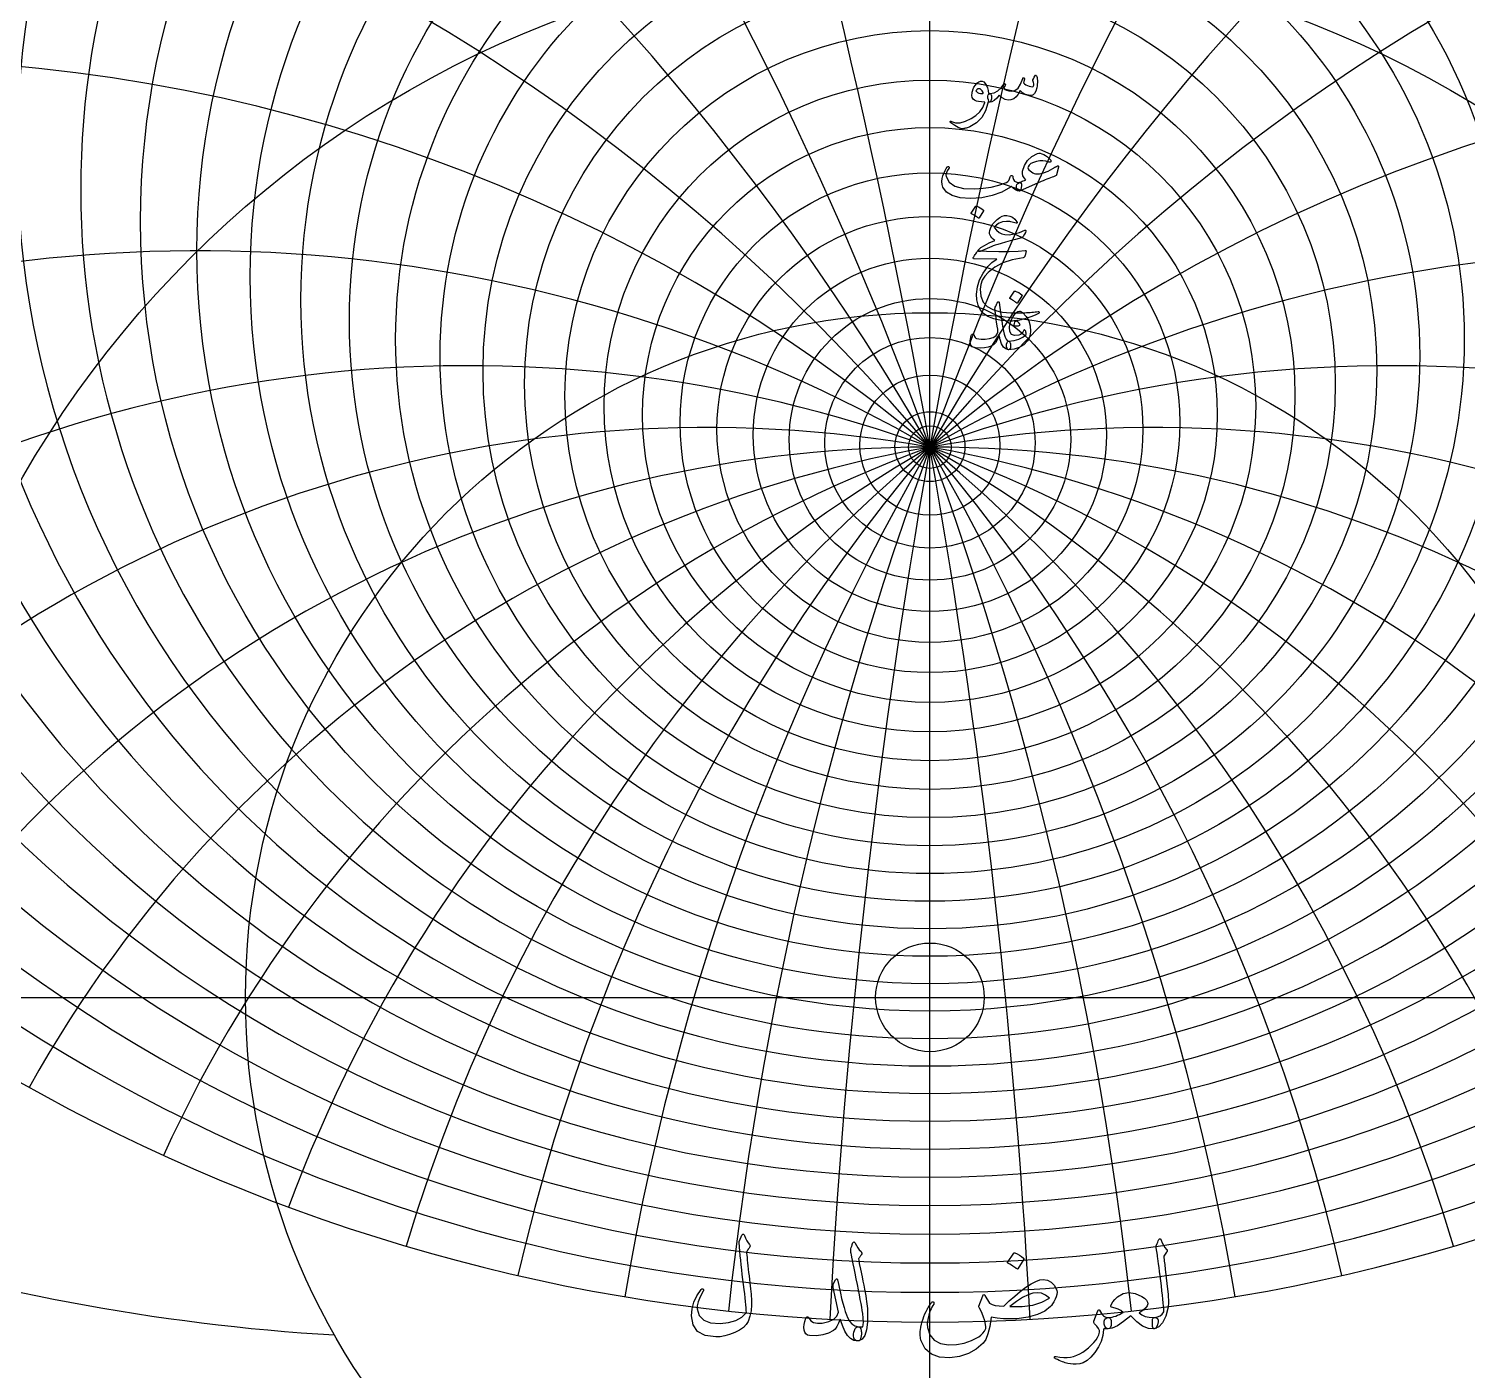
# Model space of a CAD drawing. Header units: millimetres. Extents: x -75 to 75, y -75 to 77.
# Drawn here: x -41.9 to 25, y -17.3 to 45 of the extents above; entities that cross this region are included whole.
import ezdxf

# ---------------------------------------------------------------- set-up
doc = ezdxf.new("R2010")
doc.units = ezdxf.units.MM
for name, color, linetype in [('CUT_INNER', 6, 'Continuous'), ('CUT_OUTER', 1, 'Continuous'), ('ENGRAVE', 7, 'Continuous'), ('ENGRAVE_FINE', 8, 'Continuous'), ('TEXT', 5, 'Continuous')]:
    doc.layers.add(name, color=color, linetype=linetype)

msp = doc.modelspace()

# ---------------------------------------------------------------- linework, layer by layer
at = {"layer": 'CUT_INNER'}
msp.add_circle((0, 0), 2.525, dxfattribs=at)
at = {"layer": 'CUT_OUTER'}
for centre, radius, start, end in [((-0.0002, -0.0002), 75.3374, 146.249794, 87.803295), ((-0.0008, 0.0009), 75.3363, 92.195935, 146.250222)]:
    msp.add_arc(centre, radius, start, end, dxfattribs=at)
at = {"layer": 'ENGRAVE'}
for points in [[(0, -74.25), (0, 74.25)], [(-74.25, 0), (74.25, 0)]]:
    msp.add_lwpolyline(points, dxfattribs=at)
for centre, radius in [((0, 0), 74.25), ((0, 31.4525), 26.9865), ((0, 0), 48.6033), ((0, 27.9631), 16.9653), ((0, 26.14), 8.2094), ((0, 0), 31.8152), ((0, 25.5714), 0.99)]:
    msp.add_circle(centre, radius, dxfattribs=at)
for centre, radius, start, end in [((0, 37.5609), 39.4706, 120.8977, 59.1023), ((0, 48.5385), 56.8901, 180.823869, 359.176131), ((0, -33.4041), 58.9755, 34.5, 145.5), ((0, -33.4041), 58.9755, 34.5, 145.5), ((0, 70.7182), 85.8099, 214.368748, 325.631252), ((-21.8597, 81.5815), 97.4457, 237.47875, 266.577519)]:
    msp.add_arc(centre, radius, start, end, dxfattribs=at)
at = {"layer": 'ENGRAVE_FINE'}
for centre, radius in [((0, 36.0518), 36.6881), ((0, 34.7041), 34.0679), ((0, 33.4986), 31.589), ((0, 32.4193), 29.2337), ((0, 30.587), 24.8344), ((0, 29.8129), 22.7658), ((0, 29.1221), 20.7705), ((0, 28.5075), 18.8397), ((0, 27.4838), 15.1401), ((0, 27.0652), 13.3577), ((0, 26.7037), 11.612), ((0, 26.3962), 9.8976), ((0, 25.9332), 6.5425), ((0, 25.774), 4.8924), ((0, 25.6612), 3.2547), ((0, 25.5938), 1.6253)]:
    msp.add_circle(centre, radius, dxfattribs=at)
for centre, radius, start, end in [((-334.4667, -33.4041), 339.6264, 3.112223, 18.305916), ((-334.4667, -33.4041), 339.6264, 3.112223, 18.305916), ((334.4667, -33.4041), 339.6264, 161.694084, 176.887777), ((334.4667, -33.4041), 339.6264, 161.694084, 176.887777), ((-162.0339, -33.4041), 172.4329, 6.267743, 36.928893), ((-162.0339, -33.4041), 172.4329, 6.267743, 36.928893), ((162.0339, -33.4041), 172.4329, 143.071107, 173.732257), ((162.0339, -33.4041), 172.4329, 143.071107, 173.732257), ((0, 39.2546), 42.4402, 139.340374, 40.659626), ((-102.1486, -33.4041), 117.951, 9.512159, 56.213835), ((-102.1486, -33.4041), 117.951, 9.512159, 56.213835), ((102.1486, -33.4041), 117.951, 123.786165, 170.487841), ((102.1486, -33.4041), 117.951, 123.786165, 170.487841), ((0, 41.1607), 45.6267, 152.453309, 27.546691), ((0, 43.3135), 49.0661, 163.185846, 16.814154), ((-70.2843, -33.4041), 91.7496, 12.895933, 76.553577), ((-70.2843, -33.4041), 91.7496, 12.895933, 76.553577), ((70.2843, -33.4041), 91.7496, 103.446423, 167.104067), ((70.2843, -33.4041), 91.7496, 103.446423, 167.104067), ((0, 45.7553), 52.8024, 172.49133, 7.50867), ((-49.4863, -33.4041), 76.9871, 16.477472, 98.375239), ((-49.4863, -33.4041), 76.9871, 16.477472, 98.375239), ((49.4863, -33.4041), 76.9871, 81.624761, 163.522528), ((49.4863, -33.4041), 76.9871, 81.624761, 163.522528), ((0, 51.7297), 61.3975, 188.44201, 351.55799), ((0, 55.4136), 66.4114, 195.509349, 344.490651), ((-34.0495, -33.4041), 68.0991, 20.327135, 122.01034), ((-34.0495, -33.4041), 68.0991, 20.327135, 122.01034), ((34.0495, -33.4041), 68.0991, 57.98966, 159.672865), ((34.0495, -33.4041), 68.0991, 57.98966, 159.672865), ((0, 59.7006), 72.0443, 202.136906, 337.863094), ((-21.4653, -33.4041), 62.7604, 24.532711, 132.170048), ((-21.4653, -33.4041), 62.7604, 24.532711, 132.170048), ((21.4653, -33.4041), 62.7604, 47.829952, 155.467289), ((21.4653, -33.4041), 62.7604, 47.829952, 155.467289), ((0, 64.7365), 78.4441, 208.403854, 331.596146), ((-10.399, -33.4041), 59.8853, 29.207176, 139.386081), ((-10.399, -33.4041), 59.8853, 29.207176, 139.386081), ((10.399, -33.4041), 59.8853, 40.613919, 150.792824), ((10.399, -33.4041), 59.8853, 40.613919, 150.792824), ((0, 155.6212), 179.5897, 245.733951, 294.266049)]:
    msp.add_arc(centre, radius, start, end, dxfattribs=at)
at = {"layer": 'TEXT'}
for points in [[(4.9071, 42.8541), (4.9167, 42.8607), (4.9279, 42.8585), (4.9408, 42.8475), (4.9554, 42.8278), (4.971, 42.7943), (4.9828, 42.7465), (4.9908, 42.6845), (4.9949, 42.6082), (4.9963, 42.5215), (4.9916, 42.437), (4.9809, 42.3546), (4.9642, 42.2745), (4.9153, 42.1186), (4.861, 42.0066), (4.8012, 41.9386), (4.7358, 41.9144), (4.5813, 41.9235), (4.4383, 41.9638), (4.3069, 42.0355), (4.1869, 42.1384), (4.1046, 41.9762), (4.0069, 41.8497), (3.8938, 41.7588), (3.7654, 41.7037), (3.6306, 41.6916), (3.4942, 41.7256), (3.3562, 41.8057), (3.2165, 41.932), (3.1034, 41.7879), (2.9926, 41.685), (2.8839, 41.6232), (2.7774, 41.6027), (2.756, 41.6147), (2.7357, 41.651), (2.7165, 41.7113), (2.6983, 41.7959), (2.6918, 41.8793), (2.7027, 41.9408), (2.7313, 41.9803), (2.7774, 41.9979), (2.9799, 42.0437), (3.1572, 42.1329), (3.3093, 42.2654), (3.4361, 42.4414), (3.4429, 42.451), (3.4503, 42.4578), (3.4583, 42.4619), (3.4668, 42.4633), (3.4772, 42.4622), (3.4866, 42.4589), (3.4948, 42.4534), (3.5019, 42.4458), (3.506, 42.4222), (3.4964, 42.3821), (3.4731, 42.3255), (3.4361, 42.2525), (3.4846, 42.1963), (3.5601, 42.1548), (3.6625, 42.1282), (3.7917, 42.1164), (3.9528, 42.1502), (4.0936, 42.2602), (4.2141, 42.4466), (4.3143, 42.7092), (4.3192, 42.7227), (4.3253, 42.7323), (4.3324, 42.738), (4.3406, 42.74), (4.353, 42.7389), (4.3637, 42.7356), (4.3727, 42.7301), (4.3802, 42.7224), (4.3856, 42.7114), (4.3889, 42.7004), (4.39, 42.6895), (4.3889, 42.6785), (4.345, 42.4941), (4.3963, 42.4485), (4.4581, 42.4084), (4.5303, 42.3738), (4.6129, 42.3448), (4.6933, 42.3258), (4.7545, 42.3217), (4.7965, 42.3324), (4.8193, 42.3579), (4.8267, 42.3969), (4.8226, 42.4523), (4.8069, 42.5242), (4.7797, 42.6126), (4.7844, 42.6376), (4.8072, 42.6862), (4.8481, 42.7583), (4.9071, 42.8541)], [(2.6896, 41.5544), (2.5866, 41.1929), (2.414, 40.8902), (2.1717, 40.6462), (1.8596, 40.461), (1.816, 40.4422), (1.7729, 40.4253), (1.7304, 40.4103), (1.6884, 40.3973), (1.6472, 40.3865), (1.6072, 40.3781), (1.5682, 40.3722), (1.5303, 40.3688), (1.4359, 40.3822), (1.3108, 40.4313), (1.1549, 40.5161), (0.9682, 40.6366), (0.9482, 40.6539), (0.9364, 40.6706), (0.9328, 40.6868), (0.9375, 40.7025), (0.9479, 40.7146), (0.9617, 40.72), (0.9787, 40.7189), (0.999, 40.7113), (1.193, 40.6484), (1.4107, 40.6487), (1.6519, 40.7121), (1.9167, 40.8386), (2.133, 40.9854), (2.3119, 41.1581), (2.4535, 41.3565), (2.5578, 41.5807), (2.557, 41.5887), (2.5545, 41.595), (2.5504, 41.5996), (2.5447, 41.6027), (2.3934, 41.6114), (2.2647, 41.629), (2.1585, 41.6554), (2.0748, 41.6905), (2.01, 41.7448), (1.9694, 41.82), (1.953, 41.9161), (1.9606, 42.033), (1.9631, 42.0485), (1.9661, 42.0643), (1.9697, 42.0803), (1.9738, 42.0967), (1.9785, 42.1135), (1.9837, 42.1312), (1.9895, 42.1498), (1.9958, 42.1691), (2.0474, 42.2945), (2.1099, 42.3985), (2.1835, 42.4812), (2.268, 42.5424), (2.3545, 42.5758), (2.4338, 42.5753), (2.506, 42.5407), (2.571, 42.4721), (2.6278, 42.3766), (2.6709, 42.2657), (2.7003, 42.1395), (2.7159, 41.9979), (2.7246, 41.998), (2.7329, 41.9984), (2.741, 41.9991), (2.7488, 42.0001), (2.7567, 42.001), (2.7648, 42.0017), (2.7731, 42.0021), (2.7818, 42.0023), (2.8114, 41.9959), (2.8345, 41.977), (2.8509, 41.9454), (2.8608, 41.9013), (2.8649, 41.8527), (2.8641, 41.8036), (2.8584, 41.7539), (2.8476, 41.7037), (2.8337, 41.6595), (2.818, 41.6279), (2.8007, 41.609), (2.7818, 41.6027), (2.6983, 41.6027), (2.6978, 41.5947), (2.6962, 41.584), (2.6934, 41.5705), (2.6896, 41.5544)], [(2.4788, 42.0462), (2.4327, 42.1266), (2.3822, 42.1834), (2.3273, 42.2166), (2.268, 42.2262), (2.2326, 42.2169), (2.2011, 42.202), (2.1733, 42.1817), (2.1495, 42.1559), (2.1418, 42.1422), (2.1407, 42.1274), (2.1462, 42.1115), (2.1582, 42.0945), (2.2035, 42.0547), (2.2691, 42.0275), (2.355, 42.013), (2.4612, 42.011), (2.4722, 42.0132), (2.4788, 42.0198), (2.481, 42.0308), (2.4788, 42.0462)], [(5.9763, 38.5757), (5.8885, 38.2244), (5.8786, 38.2074), (5.8622, 38.1915), (5.8391, 38.1767), (5.8095, 38.1629), (5.7437, 38.1397), (5.6739, 38.1141), (5.5999, 38.086), (5.5218, 38.0554), (5.4396, 38.0226), (5.3533, 37.9878), (5.2629, 37.9512), (5.1684, 37.9126), (4.1584, 37.4735), (4.1123, 37.4837), (4.075, 37.5141), (4.0464, 37.5649), (4.0267, 37.636), (4.0234, 37.7115), (4.0442, 37.7754), (4.0892, 37.8278), (4.1584, 37.8687), (4.167, 37.8727), (4.1842, 37.8803), (4.2099, 37.8914), (4.244, 37.9061), (4.2864, 37.924), (4.3368, 37.945), (4.3951, 37.969), (4.4614, 37.9961), (4.376, 38.0836), (4.322, 38.1794), (4.2992, 38.2834), (4.3077, 38.3957), (4.3922, 38.6627), (4.536, 38.8886), (4.7391, 39.0733), (5.0015, 39.2168), (5.0589, 39.2303), (5.1255, 39.2267), (5.2016, 39.2061), (5.2869, 39.1685), (5.3756, 39.1172), (5.4571, 39.0598), (5.5315, 38.9964), (5.5987, 38.927), (5.6176, 38.9015), (5.6261, 38.8776), (5.6242, 38.8554), (5.6119, 38.8348), (5.5932, 38.8189), (5.5723, 38.8106), (5.5493, 38.8101), (5.524, 38.8172), (5.3926, 38.8587), (5.2529, 38.8776), (5.105, 38.874), (4.9488, 38.848), (4.8075, 38.8057), (4.6952, 38.7492), (4.6121, 38.6783), (4.558, 38.5933), (4.5525, 38.5554), (4.5668, 38.512), (4.6008, 38.4632), (4.6546, 38.4088), (4.7161, 38.3594), (4.7775, 38.321), (4.839, 38.2936), (4.9005, 38.2771), (5.0847, 38.2724), (5.2814, 38.3111), (5.4908, 38.3932), (5.7129, 38.5186), (5.7367, 38.5337), (5.7601, 38.5483), (5.7828, 38.5623), (5.8051, 38.5757), (5.8265, 38.5883), (5.8468, 38.5999), (5.866, 38.6103), (5.8841, 38.6196), (5.9343, 38.6432), (5.9664, 38.6438), (5.9804, 38.6213), (5.9763, 38.5757)], [(0.808, 38.5889), (0.8236, 38.6059), (0.8398, 38.613), (0.8565, 38.6103), (0.8738, 38.5977), (0.887, 38.5812), (0.8914, 38.5625), (0.887, 38.5417), (0.8738, 38.5186), (0.8069, 38.4149), (0.7641, 38.3188), (0.7454, 38.2304), (0.7509, 38.1498), (0.8884, 37.8846), (1.156, 37.6997), (1.5536, 37.5948), (2.0814, 37.5701), (2.473, 37.5989), (2.8487, 37.6591), (3.2085, 37.7504), (3.5524, 37.8731), (3.6131, 37.9091), (3.6633, 37.9642), (3.7031, 38.0386), (3.7325, 38.1322), (3.7423, 38.1588), (3.7588, 38.1772), (3.7819, 38.1874), (3.8115, 38.1893), (3.8326, 38.1802), (3.8477, 38.1618), (3.8568, 38.1341), (3.8598, 38.0971), (3.8804, 38.0054), (3.9377, 37.9368), (4.0319, 37.8912), (4.1628, 37.8687), (4.21, 37.8583), (4.2418, 37.8314), (4.2583, 37.788), (4.2594, 37.7282), (4.2435, 37.6168), (4.2221, 37.5372), (4.1952, 37.4894), (4.1628, 37.4735), (4.0665, 37.4862), (3.9751, 37.524), (3.8886, 37.5871), (3.8071, 37.6755), (3.8002, 37.6791), (3.7884, 37.6766), (3.7717, 37.6681), (3.75, 37.6536), (3.3406, 37.423), (2.8938, 37.2584), (2.4096, 37.1596), (1.8882, 37.1266), (1.4063, 37.1596), (1.0319, 37.2584), (0.7652, 37.423), (0.606, 37.6536), (0.5697, 37.7823), (0.5577, 37.9137), (0.5697, 38.0479), (0.606, 38.1849), (0.6548, 38.3122), (0.7048, 38.422), (0.7558, 38.5142), (0.808, 38.5889)], [(2.1385, 36.7666), (2.144, 36.772), (2.1517, 36.7753), (2.1615, 36.7764), (2.1736, 36.7753), (2.259, 36.7408), (2.3394, 36.6985), (2.4148, 36.6485), (2.4854, 36.5909), (2.4922, 36.5821), (2.4953, 36.5733), (2.4944, 36.5646), (2.4898, 36.5558), (2.2834, 36.2221), (2.2757, 36.2141), (2.2658, 36.2122), (2.2537, 36.2163), (2.2395, 36.2264), (2.2271, 36.2352), (2.2076, 36.2484), (2.181, 36.266), (2.1473, 36.2879), (2.1058, 36.3143), (2.0561, 36.345), (1.9982, 36.3801), (1.9321, 36.4197), (1.9233, 36.4262), (1.9189, 36.4328), (1.9189, 36.4394), (1.9233, 36.446)], [(4.4548, 35.6402), (4.4584, 35.6092), (4.4383, 35.5513), (4.3947, 35.4665), (4.3275, 35.3548), (4.3132, 35.3367), (4.2967, 35.3218), (4.2781, 35.3103), (4.2572, 35.3021), (3.9762, 35.2247), (3.7259, 35.155), (3.5063, 35.093), (3.3175, 35.0386), (3.1594, 34.9922), (3.0321, 34.9541), (2.9355, 34.9242), (2.8696, 34.9025), (2.3383, 34.6654), (2.301, 34.6626), (2.2724, 34.6676), (2.2526, 34.6802), (2.2417, 34.7005), (2.2414, 34.7079), (2.245, 34.717), (2.2524, 34.7277), (2.2636, 34.74), (2.3718, 34.8416), (2.5337, 34.9486), (2.7494, 35.0611), (3.0189, 35.1791), (2.9456, 35.2417), (2.8839, 35.3021), (2.8337, 35.3603), (2.795, 35.4163), (2.7711, 35.4775), (2.7653, 35.5513), (2.7777, 35.6377), (2.8081, 35.7368), (2.8575, 35.84), (2.9267, 35.9432), (3.0156, 36.0464), (3.1243, 36.1496), (3.2426, 36.2388), (3.3559, 36.3), (3.4643, 36.3332), (3.5678, 36.3384), (3.708, 36.3101), (3.8346, 36.2517), (3.9474, 36.163), (4.0464, 36.0442), (4.0552, 36.0294), (4.0596, 36.0156), (4.0596, 36.003), (4.0552, 35.9915), (4.0456, 35.9808), (4.0343, 35.975), (4.0215, 35.9742), (4.0069, 35.9783), (3.9423, 35.9989), (3.8801, 36.0167), (3.8204, 36.0318), (3.7632, 36.0442), (3.7087, 36.0535), (3.6573, 36.0596), (3.6088, 36.0623), (3.5634, 36.0618), (3.3743, 36.0395), (3.2154, 35.986), (3.0867, 35.9012), (2.9882, 35.7851), (3.093, 35.6471), (3.2099, 35.5447), (3.3389, 35.478), (3.48, 35.447), (3.6899, 35.4448), (3.9158, 35.4777), (4.1576, 35.5458), (4.4153, 35.649), (4.426, 35.6517), (4.4361, 35.6512), (4.4457, 35.6473), (4.4548, 35.6402)], [(2.6325, 34.6785), (3.1959, 34.6588), (3.6831, 34.6566), (4.0939, 34.672), (4.4285, 34.7049), (4.4387, 34.7061), (4.4477, 34.7054), (4.4552, 34.7028), (4.4614, 34.6983), (4.4659, 34.6921), (4.4685, 34.6846), (4.4692, 34.6757), (4.468, 34.6654), (4.4593, 34.6253), (4.451, 34.5885), (4.4429, 34.555), (4.435, 34.5249), (4.4275, 34.498), (4.4202, 34.4744), (4.4132, 34.454), (4.4065, 34.437), (4.3922, 34.4099), (4.3758, 34.3898), (4.3571, 34.3769), (4.3362, 34.3712), (3.8291, 34.2792), (3.3878, 34.1351), (3.0123, 33.9389), (2.7027, 33.6905), (2.5463, 33.5119), (2.4327, 33.3228), (2.3619, 33.1233), (2.3339, 32.9133), (2.3608, 32.5837), (2.4678, 32.315), (2.655, 32.1073), (2.9223, 31.9604), (3.0609, 31.916), (3.2132, 31.8792), (3.3792, 31.8501), (3.559, 31.8287), (3.7522, 31.8147), (3.9586, 31.8078), (4.1782, 31.8081), (4.4109, 31.8155), (4.4936, 31.8202), (4.575, 31.8254), (4.655, 31.8312), (4.7336, 31.8375), (4.8103, 31.8443), (4.8846, 31.8518), (4.9563, 31.8597), (5.0256, 31.8682), (5.0468, 31.8693), (5.0619, 31.8638), (5.0709, 31.8518), (5.0739, 31.8331), (5.0723, 31.8114), (5.0674, 31.7947), (5.0591, 31.7829), (5.0476, 31.776), (4.9236, 31.7236), (4.8061, 31.6761), (4.6952, 31.6336), (4.5909, 31.596), (4.4935, 31.563), (4.4032, 31.5345), (4.32, 31.5103), (4.244, 31.4906), (4.1725, 31.476), (4.103, 31.4631), (4.0353, 31.4519), (3.9696, 31.4423), (3.9055, 31.4349), (3.8428, 31.4302), (3.7814, 31.4283), (3.7215, 31.4291), (3.312, 31.4609), (2.9706, 31.5301), (2.6973, 31.6366), (2.492, 31.7804), (2.3413, 31.9602), (2.2362, 32.1701), (2.1766, 32.4103), (2.1626, 32.6806), (2.2057, 33.016), (2.3086, 33.3414), (2.4714, 33.6571), (2.694, 33.9628), (2.781, 34.0553), (2.8795, 34.1439), (2.9895, 34.2287), (3.1111, 34.3097), (2.0485, 34.3185), (2.0229, 34.3295), (2.0122, 34.3492), (2.0164, 34.3778), (2.0353, 34.4151), (2.071, 34.4694), (2.1034, 34.5183), (2.1324, 34.5616), (2.1582, 34.5995), (2.1807, 34.6316), (2.2, 34.6577), (2.2159, 34.6777), (2.2285, 34.6917), (2.257, 34.6942), (2.3339, 34.6928), (2.459, 34.6876), (2.6325, 34.6785)], [(3.9257, 32.8182), (3.9312, 32.8236), (3.9388, 32.8269), (3.9487, 32.828), (3.9608, 32.8269), (4.0462, 32.7924), (4.1266, 32.7501), (4.202, 32.7001), (4.2726, 32.6425), (4.2794, 32.6337), (4.2824, 32.6249), (4.2816, 32.6162), (4.277, 32.6074), (4.0706, 32.2737), (4.0629, 32.2657), (4.053, 32.2638), (4.0409, 32.2679), (4.0267, 32.278), (4.0143, 32.2868), (3.9948, 32.3), (3.9682, 32.3176), (3.9345, 32.3395), (3.893, 32.3659), (3.8433, 32.3966), (3.7854, 32.4317), (3.7193, 32.4713), (3.7105, 32.4778), (3.7061, 32.4844), (3.7061, 32.491), (3.7105, 32.4976)], [(3.6534, 30.4909), (3.6853, 30.4755), (3.7105, 30.4513), (3.7292, 30.4184), (3.7412, 30.3767), (3.7492, 30.3251), (3.7511, 30.2757), (3.747, 30.2285), (3.7369, 30.1835), (3.7218, 30.1451), (3.7028, 30.1176), (3.68, 30.1011), (3.6534, 30.0957), (3.522, 30.1322), (3.413, 30.2241), (3.3266, 30.3715), (3.2626, 30.5743), (3.2544, 30.6093), (3.2472, 30.6396), (3.2412, 30.6653), (3.2363, 30.6863), (3.2324, 30.7026), (3.2297, 30.7143), (3.228, 30.7213), (3.2275, 30.7236), (3.2209, 30.7365), (3.2143, 30.7401), (3.2077, 30.7343), (3.2011, 30.7192), (3.1265, 30.5507), (3.0431, 30.4184), (2.9508, 30.3223), (2.8498, 30.2625), (2.7033, 30.2164), (2.5315, 30.1879), (2.3344, 30.1769), (2.1121, 30.1835), (1.9637, 30.2293), (1.8827, 30.3405), (1.8692, 30.5169), (1.9233, 30.7587), (1.9357, 30.7878), (1.9508, 30.8092), (1.9686, 30.8229), (1.9892, 30.829), (2.0095, 30.8271), (2.0265, 30.8169), (2.0402, 30.7985), (2.0507, 30.7719), (2.0729, 30.7151), (2.1001, 30.672), (2.1322, 30.6426), (2.1692, 30.627), (2.377, 30.5951), (2.5743, 30.5919), (2.7612, 30.6171), (2.9377, 30.6709), (3.0142, 30.711), (3.0771, 30.7653), (3.1262, 30.8339), (3.1616, 30.9168), (3.1594, 30.956), (3.1484, 31.0474), (3.1287, 31.191), (3.1001, 31.3866), (3.0856, 31.4913), (3.0727, 31.5859), (3.0614, 31.6703), (3.0518, 31.7445), (3.0436, 31.8081), (3.0365, 31.8603), (3.0304, 31.9014), (3.0255, 31.9311), (3.0214, 31.9767), (3.0222, 32.0168), (3.028, 32.0514), (3.0387, 32.0804), (3.0557, 32.1165), (3.0716, 32.1502), (3.0864, 32.1813), (3.1001, 32.21), (3.1125, 32.2362), (3.1232, 32.2599), (3.1322, 32.2812), (3.1397, 32.3), (3.1473, 32.3151), (3.1572, 32.3252), (3.1693, 32.3305), (3.1836, 32.3307), (3.1992, 32.3247), (3.211, 32.3154), (3.219, 32.3027), (3.2231, 32.2868), (3.2498, 32.0622), (3.2774, 31.8494), (3.3058, 31.6483), (3.3351, 31.4591), (3.3648, 31.2817), (3.3949, 31.116), (3.4252, 30.9622), (3.4558, 30.8202), (3.4929, 30.6876), (3.5382, 30.5886), (3.5917, 30.523), (3.6534, 30.4909)], [(4.1584, 31.8916), (4.1886, 31.8872), (4.2221, 31.8741), (4.2588, 31.8521), (4.2989, 31.8214), (4.4704, 31.6386), (4.5898, 31.4328), (4.6571, 31.2039), (4.6722, 30.9519), (4.6587, 30.8207), (4.6315, 30.7038), (4.5907, 30.6012), (4.536, 30.5128), (4.359, 30.3303), (4.1529, 30.1999), (3.9177, 30.1217), (3.6534, 30.0957), (3.6268, 30.102), (3.604, 30.1209), (3.5851, 30.1525), (3.57, 30.1966), (3.5644, 30.2211), (3.5607, 30.246), (3.5589, 30.2716), (3.559, 30.2976), (3.5605, 30.3234), (3.5629, 30.3481), (3.566, 30.3717), (3.57, 30.3943), (3.5818, 30.4332), (3.5996, 30.4623), (3.6235, 30.4815), (3.6534, 30.4909), (3.9108, 30.5254), (4.1342, 30.5897), (4.3236, 30.6835), (4.479, 30.807), (4.4715, 30.8688), (4.4625, 30.9179), (4.4518, 30.9544), (4.4394, 30.9783), (4.4246, 30.9989), (4.4109, 31.0123), (4.3983, 31.0186), (4.3867, 31.0178), (4.3788, 31.015), (4.3725, 31.0112), (4.3678, 31.0063), (4.3648, 31.0002), (4.3225, 30.9135), (4.2704, 30.8465), (4.2083, 30.7993), (4.1364, 30.7719), (3.9276, 30.7557), (3.7841, 30.8125), (3.7058, 30.9423), (3.6929, 31.1451), (3.7105, 31.2615), (3.7456, 31.3823), (3.7983, 31.5074), (3.8686, 31.6369), (3.9427, 31.7484), (4.0157, 31.828), (4.0876, 31.8757), (4.1584, 31.8916)], [(4.0135, 31.4174), (3.9699, 31.405), (3.9355, 31.3724), (3.9106, 31.3194), (3.8949, 31.2461), (3.8952, 31.2346), (3.896, 31.2264), (3.8974, 31.2214), (3.8993, 31.2198), (3.9435, 31.2091), (3.9882, 31.2033), (4.0335, 31.2025), (4.0794, 31.2066), (4.1197, 31.2151), (4.1529, 31.2275), (4.179, 31.2437), (4.1979, 31.2637), (4.1485, 31.3342), (4.1013, 31.3834), (4.0563, 31.4111), (4.0135, 31.4174)], [(-8.7413, -11.0498), (-8.731, -11.0319), (-8.7179, -11.0191), (-8.7018, -11.0114), (-8.6827, -11.0088), (-8.6637, -11.0121), (-8.6476, -11.022), (-8.6344, -11.0385), (-8.6242, -11.0615), (-8.5697, -11.1958), (-8.5115, -11.3118), (-8.4496, -11.4095), (-8.3841, -11.4889), (-8.3647, -11.5175), (-8.3592, -11.5504), (-8.3677, -11.5877), (-8.39, -11.6295), (-8.4043, -11.6496), (-8.4178, -11.669), (-8.4306, -11.6876), (-8.4427, -11.7056), (-8.454, -11.7224), (-8.4646, -11.7378), (-8.4745, -11.7517), (-8.4837, -11.7641), (-8.499, -11.7868), (-8.51, -11.8139), (-8.5166, -11.8454), (-8.5188, -11.8812), (-8.5118, -11.9824), (-8.5027, -12.0927), (-8.4913, -12.2122), (-8.4778, -12.3408), (-8.4624, -12.4786), (-8.4456, -12.6255), (-8.4273, -12.7816), (-8.4075, -12.9468), (-8.3854, -13.1116), (-8.3658, -13.2666), (-8.3488, -13.4117), (-8.3344, -13.5469), (-8.3221, -13.6726), (-8.3117, -13.7892), (-8.3031, -13.8966), (-8.2963, -13.9948), (-8.2886, -14.2857), (-8.3124, -14.5613), (-8.3677, -14.8214), (-8.4544, -15.0663), (-8.5389, -15.2101), (-8.6696, -15.3429), (-8.8463, -15.4647), (-9.0691, -15.5756), (-9.3107, -15.6675), (-9.5375, -15.7322), (-9.7498, -15.7699), (-9.9474, -15.7805), (-10.4421, -15.7125), (-10.7963, -15.5259), (-11.01, -15.2207), (-11.0832, -14.7969), (-11.0576, -14.4811), (-10.9749, -14.1719), (-10.8351, -13.8693), (-10.6382, -13.5733), (-10.6232, -13.5561), (-10.6075, -13.5455), (-10.591, -13.5414), (-10.5738, -13.544), (-10.5555, -13.5509), (-10.5416, -13.5601), (-10.5321, -13.5714), (-10.527, -13.585), (-10.5233, -13.6051), (-10.5241, -13.6245), (-10.5292, -13.6432), (-10.5387, -13.6611), (-10.673, -13.9227), (-10.7656, -14.1456), (-10.8164, -14.3296), (-10.8256, -14.4749), (-10.7279, -14.7878), (-10.5168, -15.0062), (-10.1922, -15.1303), (-9.7542, -15.1599), (-9.3593, -15.1171), (-9.0238, -15.0179), (-8.7475, -14.8624), (-8.5305, -14.6506), (-8.5351, -14.5483), (-8.5429, -14.4288), (-8.5541, -14.2921), (-8.5686, -14.1383), (-8.5867, -13.9668), (-8.6088, -13.7775), (-8.635, -13.5702), (-8.6652, -13.3449), (-8.6937, -13.1126), (-8.7208, -12.8839), (-8.7464, -12.6588), (-8.7705, -12.4374), (-8.7929, -12.2197), (-8.813, -12.0056), (-8.8309, -11.7952), (-8.8467, -11.5885), (-8.8701, -11.3894), (-8.869, -11.3667), (-8.8657, -11.3455), (-8.8602, -11.3257), (-8.8525, -11.3074)], [(-3.6007, -11.4304), (-3.5901, -11.4022), (-3.5758, -11.3821), (-3.5579, -11.37), (-3.5363, -11.366), (-3.5169, -11.3693), (-3.4997, -11.3792), (-3.4847, -11.3956), (-3.4719, -11.4187), (-3.42, -11.5376), (-3.3578, -11.6426), (-3.2853, -11.7338), (-3.2026, -11.811), (-3.1755, -11.845), (-3.1645, -11.8827), (-3.1697, -11.924), (-3.1909, -11.969), (-3.2057, -11.9925), (-3.2209, -12.0159), (-3.2364, -12.0393), (-3.2524, -12.0627), (-3.2683, -12.0861), (-3.2838, -12.1096), (-3.299, -12.133), (-3.3138, -12.1564), (-3.3105, -12.2131), (-3.2831, -12.3716), (-3.2315, -12.6317), (-3.1558, -12.9936), (-3.1137, -13.1925), (-3.0753, -13.3793), (-3.0405, -13.5541), (-3.0094, -13.7167), (-2.9823, -13.8669), (-2.9596, -14.0043), (-2.9413, -14.1289), (-2.9274, -14.2407), (-2.9168, -14.3461), (-2.9084, -14.4515), (-2.9022, -14.5569), (-2.8981, -14.6623), (-2.8963, -14.768), (-2.8967, -14.8745), (-2.8992, -14.9817), (-2.904, -15.0897), (-2.9446, -15.4516), (-3.0255, -15.7176), (-3.1466, -15.8878), (-3.308, -15.962), (-3.3878, -15.9642), (-3.4514, -15.9415), (-3.499, -15.894), (-3.5305, -15.8215), (-3.5466, -15.7363), (-3.548, -15.6503), (-3.5349, -15.5635), (-3.507, -15.4761), (-3.4697, -15.3952), (-3.428, -15.34), (-3.3819, -15.3103), (-3.3314, -15.3063), (-3.2924, -15.309), (-3.2575, -15.3114), (-3.2266, -15.3134), (-3.1997, -15.3151), (-3.1764, -15.3156), (-3.1565, -15.3143), (-3.1398, -15.3112), (-3.1265, -15.3063), (-3.1001, -15.2192), (-3.0914, -15.0867), (-3.1001, -14.9089), (-3.1265, -14.6857), (-3.1466, -14.553), (-3.1719, -14.401), (-3.2022, -14.2296), (-3.2377, -14.0387), (-3.278, -13.8281), (-3.3226, -13.5974), (-3.3717, -13.3466), (-3.4251, -13.0756), (-3.4778, -12.8107), (-3.5246, -12.5779), (-3.5656, -12.3774), (-3.6007, -12.2091), (-3.6296, -12.073), (-3.652, -11.969), (-3.6677, -11.8973), (-3.6768, -11.8578), (-3.6845, -11.8062), (-3.6842, -11.7509), (-3.6757, -11.692), (-3.6593, -11.6295), (-3.6481, -11.5982), (-3.6381, -11.5687), (-3.6291, -11.5411), (-3.6212, -11.5153), (-3.6144, -11.4913), (-3.6088, -11.4692), (-3.6042, -11.4489), (-3.6007, -11.4304)], [(10.5211, -11.5416), (10.5607, -11.4461), (10.5914, -11.3704), (10.6134, -11.3144), (10.6265, -11.2782), (10.6368, -11.2551), (10.65, -11.2387), (10.6661, -11.2288), (10.6851, -11.2255), (10.7067, -11.2291), (10.7246, -11.2401), (10.7389, -11.2584), (10.7495, -11.284), (10.7982, -11.4095), (10.8563, -11.5226), (10.924, -11.6232), (11.0012, -11.7114), (11.0228, -11.7396), (11.0291, -11.7714), (11.0199, -11.8069), (10.9954, -11.8461), (10.8666, -12.0276), (10.8754, -12.1088), (10.8841, -12.1886), (10.8929, -12.2669), (10.9017, -12.3438), (10.9105, -12.4191), (10.9193, -12.493), (10.9281, -12.5655), (10.9368, -12.6365), (11.0177, -13.2937), (11.0671, -13.8075), (11.085, -14.1778), (11.0715, -14.4047), (10.961, -14.8163), (10.8168, -15.1204), (10.639, -15.3169), (10.4275, -15.4058), (10.4216, -15.4058), (10.4158, -15.4058), (10.4099, -15.4058), (10.404, -15.4058), (10.3693, -15.3729), (10.347, -15.2975), (10.3371, -15.1797), (10.3396, -15.0194), (10.3451, -14.9601), (10.3616, -14.917), (10.389, -14.8899), (10.4275, -14.8789), (10.576, -14.8493), (10.6997, -14.7955), (10.7985, -14.7175), (10.8724, -14.6154), (10.8675, -14.4928), (10.8585, -14.3534), (10.8455, -14.1972), (10.8285, -14.0241), (10.8078, -13.8349), (10.7839, -13.6304), (10.7566, -13.4104), (10.7261, -13.1751), (10.6979, -12.9439), (10.6719, -12.736), (10.6481, -12.5516), (10.6265, -12.3906), (10.6079, -12.253), (10.5929, -12.1388), (10.5815, -12.0481), (10.5738, -11.9808), (10.5153, -11.647), (10.5135, -11.6141), (10.5138, -11.5855), (10.5164, -11.5614), (10.5211, -11.5416)], [(3.8935, -11.8871), (3.9008, -11.8798), (3.911, -11.8754), (3.9242, -11.8739), (3.9403, -11.8754), (4.0541, -11.9215), (4.1613, -11.9778), (4.262, -12.0444), (4.356, -12.1213), (4.3651, -12.133), (4.3692, -12.1447), (4.3681, -12.1564), (4.3619, -12.1681), (4.0867, -12.6131), (4.0764, -12.6237), (4.0633, -12.6262), (4.0472, -12.6208), (4.0281, -12.6072), (4.0117, -12.5955), (3.9857, -12.5779), (3.9502, -12.5545), (3.9052, -12.5253), (3.8499, -12.4901), (3.7837, -12.4491), (3.7065, -12.4023), (3.6183, -12.3496), (3.6066, -12.3408), (3.6007, -12.332), (3.6007, -12.3233), (3.6066, -12.3145)], [(-3.3138, -15.9679), (-3.432, -15.9609), (-3.5349, -15.9401), (-3.6223, -15.9053), (-3.6944, -15.8567), (-3.828, -15.7099), (-3.9535, -15.5098), (-4.0709, -15.2562), (-4.1804, -14.9492), (-4.2561, -15.1453), (-4.3311, -15.3004), (-4.4054, -15.4146), (-4.479, -15.4878), (-4.7073, -15.6097), (-4.9708, -15.6883), (-5.2694, -15.7238), (-5.6031, -15.7161), (-5.6975, -15.6935), (-5.7699, -15.643), (-5.8204, -15.5646), (-5.849, -15.4585), (-5.8567, -15.3337), (-5.8446, -15.1994), (-5.8128, -15.0556), (-5.7612, -14.9023), (-5.7509, -14.8815), (-5.7377, -14.8657), (-5.7216, -14.8551), (-5.7026, -14.8496), (-5.6785, -14.8504), (-5.6587, -14.8584), (-5.6433, -14.8738), (-5.6324, -14.8965), (-5.5427, -15.0278), (-5.4084, -15.1116), (-5.2295, -15.1479), (-5.0059, -15.1365), (-4.6956, -15.0652), (-4.4672, -14.9565), (-4.3209, -14.8105), (-4.2565, -14.6271), (-4.4965, -13.4796), (-4.5046, -13.4269), (-4.5053, -13.3801), (-4.4987, -13.3391), (-4.4848, -13.3039), (-4.3853, -13.1283), (-4.371, -13.1052), (-4.3575, -13.0888), (-4.3447, -13.0789), (-4.3326, -13.0756), (-4.3161, -13.0844), (-4.3018, -13.1049), (-4.2898, -13.1371), (-4.2799, -13.181), (-4.2215, -13.4739), (-4.1635, -13.7438), (-4.1059, -13.9906), (-4.0486, -14.2144), (-3.9925, -14.4151), (-3.9381, -14.5927), (-3.8856, -14.7473), (-3.8349, -14.8789), (-3.7416, -15.0483), (-3.6256, -15.176), (-3.4869, -15.262), (-3.3255, -15.3063), (-3.2802, -15.3217), (-3.2436, -15.3561), (-3.2158, -15.4095), (-3.1967, -15.4819), (-3.1916, -15.5202), (-3.188, -15.5588), (-3.1858, -15.5978), (-3.185, -15.6371), (-3.1865, -15.6768), (-3.1909, -15.7169), (-3.1982, -15.7573), (-3.2085, -15.7981), (-3.2326, -15.8724), (-3.2582, -15.9254), (-3.2853, -15.9573), (-3.3138, -15.9679)], [(5.2635, -13.1049), (5.4677, -13.1349), (5.6411, -13.2308), (5.7838, -13.3925), (5.8958, -13.6201), (5.9083, -13.7072), (5.8988, -13.8045), (5.8673, -13.9121), (5.8139, -14.0299), (5.7524, -14.1434), (5.6968, -14.2378), (5.647, -14.3132), (5.6031, -14.3695), (5.3469, -14.5803), (5, -14.7442), (4.5624, -14.8613), (4.034, -14.9316), (3.716, -14.947), (3.4119, -14.9404), (3.1217, -14.9118), (2.8455, -14.8613), (2.7803, -15.2906), (2.6962, -15.6356), (2.593, -15.8965), (2.4707, -16.0733), (2.1502, -16.3459), (1.7857, -16.549), (1.3774, -16.6826), (0.9251, -16.7466), (0.449, -16.7243), (0.0688, -16.587), (-0.2155, -16.3349), (-0.404, -15.9679), (-0.4201, -15.911), (-0.4333, -15.8515), (-0.4435, -15.7895), (-0.4508, -15.7249), (-0.4545, -15.6581), (-0.4538, -15.5895), (-0.4486, -15.5191), (-0.4391, -15.4468), (-0.4186, -15.3189), (-0.3923, -15.1929), (-0.3601, -15.0686), (-0.322, -14.9462), (-0.2785, -14.826), (-0.2298, -14.7084), (-0.176, -14.5933), (-0.1171, -14.4808), (-0.0909, -14.435), (-0.0651, -14.3915), (-0.0397, -14.3501), (-0.0146, -14.311), (0.0097, -14.274), (0.0329, -14.2393), (0.0551, -14.2067), (0.0761, -14.1763), (0.0911, -14.1591), (0.1069, -14.1485), (0.1233, -14.1445), (0.1405, -14.147), (0.1588, -14.154), (0.1727, -14.1631), (0.1822, -14.1745), (0.1874, -14.188), (0.1888, -14.2034), (0.1874, -14.2202), (0.183, -14.2385), (0.1756, -14.2583), (0.1328, -14.3231), (0.0922, -14.3944), (0.0538, -14.4724), (0.0176, -14.5569), (-0.0585, -14.7731), (-0.1054, -14.977), (-0.123, -15.1683), (-0.1112, -15.3473), (-0.0018, -15.6872), (0.1976, -15.9342), (0.487, -16.0883), (0.8665, -16.1494), (1.2332, -16.1322), (1.5896, -16.063), (1.9358, -15.9419), (2.2717, -15.7688), (2.373, -15.6967), (2.4605, -15.6093), (2.534, -15.5065), (2.5937, -15.3883), (2.6006, -15.3718), (2.6039, -15.3517), (2.6036, -15.3279), (2.5995, -15.3004), (2.548, -15.0384), (2.481, -14.8086), (2.3987, -14.611), (2.301, -14.4456), (2.2816, -14.4153), (2.2702, -14.3886), (2.2669, -14.3655), (2.2717, -14.3461), (2.4532, -13.866), (2.4792, -13.8298), (2.5044, -13.8148), (2.5289, -13.821), (2.5527, -13.8484), (2.7693, -14.2173), (2.8853, -14.2722), (3.0343, -14.3139), (3.2161, -14.3424), (3.4309, -14.3578), (3.686, -14.1094), (3.9418, -13.8792), (4.1983, -13.6673), (4.4555, -13.4737), (4.7014, -13.3124), (4.9181, -13.1971), (5.1054, -13.1279), (5.2635, -13.1049)], [(5.5504, -13.9714), (5.3707, -13.8345), (5.183, -13.7518), (4.9872, -13.7233), (4.7834, -13.7489), (4.5624, -13.8269), (4.3092, -13.9553), (4.0237, -14.1342), (3.7061, -14.3637), (4.2846, -14.3655), (4.7849, -14.3007), (5.2068, -14.1694), (5.5504, -13.9714)], [(10.4275, -14.8789), (10.5131, -14.8917), (10.5709, -14.9301), (10.6009, -14.9942), (10.6031, -15.0838), (10.5746, -15.2225), (10.5358, -15.3224), (10.4867, -15.3835), (10.4275, -15.4058), (10.1578, -15.3813), (9.8874, -15.2726), (9.6162, -15.0798), (9.3443, -14.8028), (9.0014, -15.0688), (8.7105, -15.258), (8.4716, -15.3703), (8.2846, -15.4058), (8.2228, -15.3919), (8.1719, -15.3502), (8.132, -15.2807), (8.1031, -15.1833), (8.0947, -15.0545), (8.1221, -14.9609), (8.1854, -14.9023), (8.2846, -14.8789), (8.3748, -14.8701), (8.4639, -14.8555), (8.5519, -14.835), (8.6388, -14.8086), (8.7246, -14.7761), (8.8093, -14.7369), (8.893, -14.6912), (8.9755, -14.6388), (8.8741, -14.5561), (8.7515, -14.4895), (8.6077, -14.4391), (8.4427, -14.4047), (8.4277, -14.3984), (8.4178, -14.3856), (8.413, -14.3662), (8.4134, -14.3403), (8.4412, -14.2506), (8.5012, -14.1514), (8.5934, -14.0428), (8.7179, -13.9246), (8.9773, -13.769), (9.2521, -13.7123), (9.5423, -13.7544), (9.8478, -13.8953), (9.9774, -13.9853), (10.0674, -14.0739), (10.1179, -14.1609), (10.1289, -14.2466), (10.0967, -14.3388), (10.0176, -14.4398), (9.8918, -14.5496), (9.719, -14.6681), (9.8423, -14.7603), (10.0015, -14.8262), (10.1966, -14.8657), (10.4275, -14.8789)], [(7.623, -15.0428), (7.8045, -14.5744), (7.8246, -14.5371), (7.844, -14.5188), (7.8627, -14.5196), (7.8806, -14.5393), (7.9296, -14.6213), (7.9772, -14.6915), (8.0233, -14.7501), (8.068, -14.7969), (8.117, -14.8328), (8.1704, -14.8584), (8.2282, -14.8738), (8.2905, -14.8789), (8.3519, -14.895), (8.3958, -14.9433), (8.4222, -15.0238), (8.431, -15.1365), (8.4222, -15.2499), (8.3958, -15.3326), (8.3519, -15.3846), (8.2905, -15.4058), (8.2432, -15.408), (8.1953, -15.4088), (8.1466, -15.408), (8.0972, -15.4058), (8.0888, -15.408), (8.0811, -15.4146), (8.0742, -15.4256), (8.068, -15.441), (8.0365, -15.718), (7.9597, -15.9869), (7.8374, -16.2478), (7.6698, -16.5007), (7.4828, -16.7206), (7.3024, -16.8827), (7.1286, -16.987), (6.9614, -17.0335), (6.8041, -17.0456), (6.6599, -17.0467), (6.5289, -17.0368), (6.411, -17.0159), (6.3534, -16.9998), (6.2918, -16.9808), (6.2261, -16.9588), (6.1564, -16.9339), (6.083, -16.9054), (6.0063, -16.8725), (5.9264, -16.8351), (5.8431, -16.7934), (5.8223, -16.7839), (5.8065, -16.7729), (5.7959, -16.7605), (5.7904, -16.7466), (5.7868, -16.7279), (5.7875, -16.7129), (5.7926, -16.7016), (5.8021, -16.6939), (5.8146, -16.6869), (5.8285, -16.6837), (5.8439, -16.684), (5.8607, -16.688), (6.0451, -16.7254), (6.2178, -16.7437), (6.3788, -16.7429), (6.5281, -16.7232), (6.6758, -16.6842), (6.8202, -16.6317), (6.9612, -16.5656), (7.099, -16.486), (7.2338, -16.3933), (7.3661, -16.2877), (7.4958, -16.1693), (7.623, -16.0382), (7.7185, -15.9185), (7.7943, -15.7996), (7.8502, -15.6814), (7.8865, -15.5639), (7.8759, -15.4819), (7.8323, -15.3883), (7.7558, -15.2829), (7.6464, -15.1658), (7.6274, -15.1405), (7.6171, -15.1116), (7.6157, -15.0791), (7.623, -15.0428)]]:
    msp.add_lwpolyline(points, close=True, dxfattribs=at)

doc.saveas('drawing.dxf')
